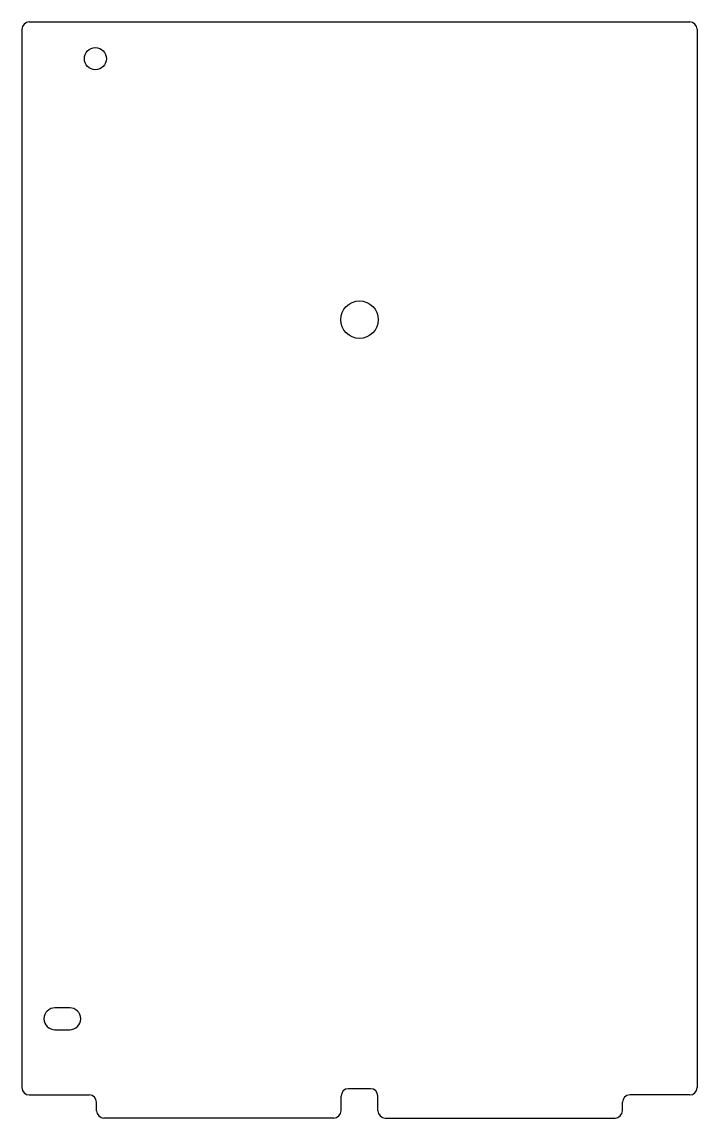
# Model space of a CAD drawing. Extents: x -46 to 46, y -109 to 40.
import ezdxf

# ---------------------------------------------------------------- set-up
doc = ezdxf.new("R2010")
doc.units = 0
doc.layers.get('0').update_dxf_attribs({"linetype": 'continuous'})

msp = doc.modelspace()

# ---------------------------------------------------------------- linework, layer by layer
at = {"color": 0}
for points in [[(-44.925, 40.5), (44.925, 40.5)], [(-45.925, 39.5), (-45.925, -104.45)], [(45.925, 39.5), (45.925, -104.45)], [(-39.425, -93.6), (-41.425, -93.6)], [(-41.425, -96.6), (-39.425, -96.6)], [(-44.925, -105.45), (-36.775, -105.45)], [(-2.5, -107.6), (-2.5, -105.6)], [(1.5, -104.6), (-1.5, -104.6)], [(2.5, -107.6), (2.5, -105.6)], [(44.925, -105.45), (36.775, -105.45)], [(-35.775, -107.6), (-35.775, -106.45)], [(35.775, -107.6), (35.775, -106.45)], [(-3.5, -108.6), (-34.775, -108.6)], [(3.5, -108.6), (34.775, -108.6)]]:
    msp.add_lwpolyline(points, dxfattribs=at)
for centre, radius in [((-35.925, 35.5), 1.5), ((0, 0), 2.55)]:
    msp.add_circle(centre, radius, dxfattribs=at)
for centre, radius, start, end in [((-44.925, 39.5), 1, 90, -180), ((44.925, 39.5), 1, 0, 90), ((-41.425, -95.1), 1.5, 90, -90), ((-39.425, -95.1), 1.5, -90, 90), ((-44.925, -104.45), 1, -180, -90), ((-36.775, -106.45), 1, 0, 90), ((-1.5, -105.6), 1, 90, -180), ((1.5, -105.6), 1, 0, 90), ((36.775, -106.45), 1, 90, -180), ((44.925, -104.45), 1, -90, 0), ((-34.775, -107.6), 1, -180, -90), ((-3.5, -107.6), 1, -90, 0), ((3.5, -107.6), 1, -180, -90), ((34.775, -107.6), 1, -90, 0)]:
    msp.add_arc(centre, radius, start, end, dxfattribs=at)

doc.saveas('drawing.dxf')
